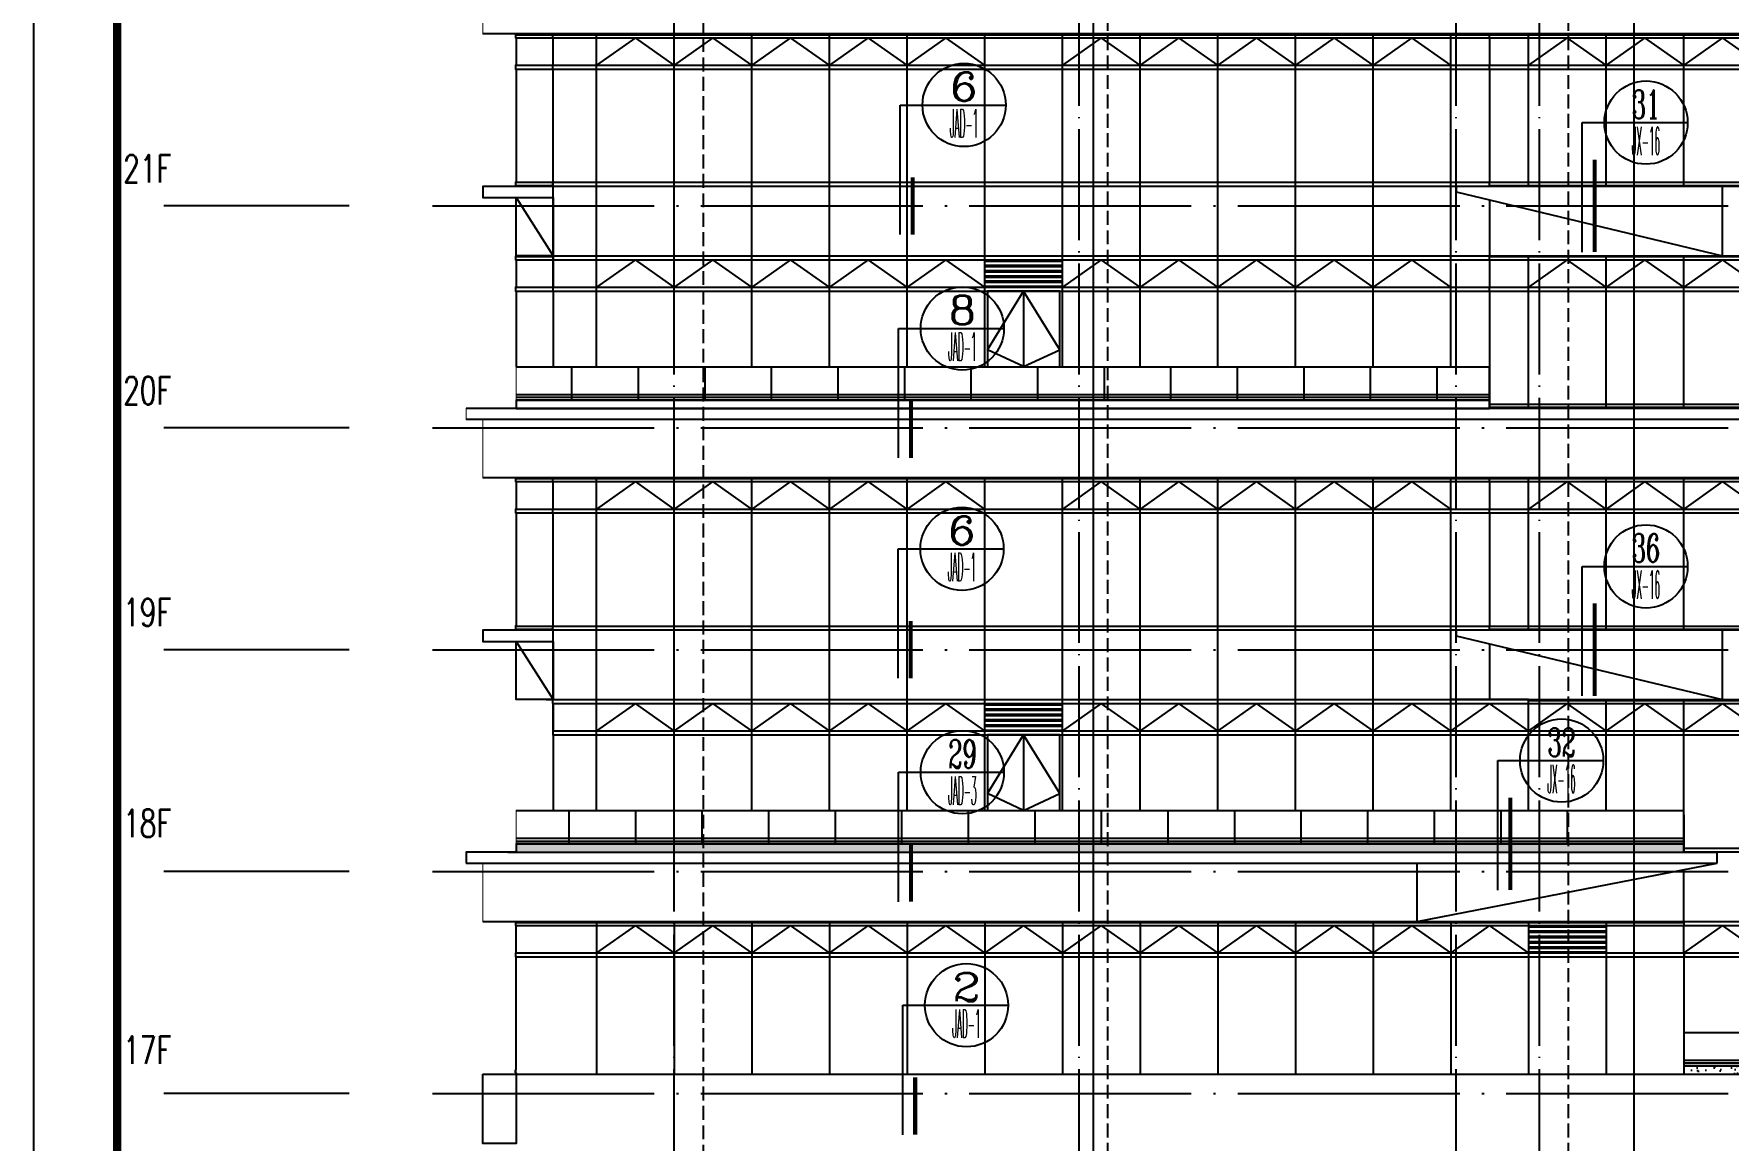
# Model space of a CAD drawing. Extents: x 1980812 to 2578970, y -669191 to 284498.
# Drawn here: x 2489870 to 2520412, y -269331 to -249390 of the extents above; entities that cross this region are included whole.
import ezdxf
from ezdxf.enums import TextEntityAlignment as Align

# ---------------------------------------------------------------- set-up
doc = ezdxf.new("R2010")
doc.units = 0
doc.header["$LTSCALE"] = 1000
doc.header["$MEASUREMENT"] = 0
for name, pattern in [('CONTINOUS', [0]), ('DASH', [0.35, 0.25, -0.1]), ('DOTE', [2.4200000000000004, 2, -0.2, 0.02, -0.2])]:
    doc.linetypes.add(name, pattern=pattern)
for name, color, linetype in [('0-立面(轮廓)', 63, 'CONTINOUS'), ('7-LM结构线、轮廓线', 40, 'Continuous'), ('8', 8, 'Continuous'), ('ALUM', 157, 'Continuous'), ('B-玻璃', 6, 'Continuous'), ('CURTWALL', 2, 'Continuous'), ('DIM_ELEV', 3, 'Continuous'), ('DIM_LEAD', 3, 'Continuous'), ('dote', 1, 'DOTE'), ('ELEV-4', 157, 'Continuous'), ('GLASS', 230, 'Continuous'), ('hatch', 8, 'Continuous'), ('PJ', 4, 'Continuous'), ('PUB_DIM', 3, 'Continuous'), ('TK', 1, 'Continuous'), ('WALL', 4, 'Continuous'), ('柱网', 1, 'DOTE'), ('节点', 3, 'Continuous')]:
    doc.layers.add(name, color=color, linetype=linetype)
doc.styles.add('COMP', font='COMPLEX.shx', dxfattribs={"bigfont": 'hztxt'})
doc.styles.add('HZTXTW', font='txtw.shx', dxfattribs={"width": 0.6, "bigfont": 'hztxtw.shx'})

# ---------------------------------------------------------------- blocks, each defined once
blk = doc.blocks.new('_index')
blk.add_line((-0.5, 0), (0.5, 0))
blk.add_circle((0, 0), 0.5)
at = {"style": 'COMP'}
for tag, width, p, p2 in [('1', 2.333333333333333, (-0.17, 0.05), (0.17, 0.05)), ('-', 1.166666666666667, (-0.17, -0.39), (0.17, -0.39))]:
    blk.add_attdef(tag, text='', height=0.34, dxfattribs=dict(at, width=width)).set_placement(p, p2, align=Align.FIT)
blk = doc.blocks.new('A$C3955716C')
at = {"layer": '节点'}
for p, q in [((4076.082793417969, 59483.57856301227), (4076.082793417969, 61817.65939756142)), ((4045.325936765177, 55456.45682692109), (4045.325936765177, 57790.53766147024)), ((4038.53607994027, 51483.57856267359), (4038.53607994027, 53817.65939722274)), ((4045.325935891131, 47456.45682657146), (4045.325935891131, 49790.53766112062)), ((4119.818928424967, 43256.45682318907), (4119.818928424967, 45590.53765773823))]:
    blk.add_line(p, q, dxfattribs=at)
at = {"layer": '节点', "ltscale": 0.5}
for p, q in [((4076.082793417969, 61817.65939756142), (4476.597692131181, 61817.65939695013)), ((4045.325936765177, 57790.53766147024), (4445.84083547839, 57790.53766085894)), ((4038.53607994027, 53817.65939722274), (4439.050978653482, 53817.65939661145)), ((4045.325935891131, 49790.53766112062), (4445.840834604343, 49790.53766050932)), ((4119.818928424967, 45590.53765773823), (4520.33382713818, 45590.53765712693))]:
    blk.add_line(p, q, dxfattribs=at)
at = {"layer": '节点', "ltscale": 0.5, "const_width": 74.99999999999997}
for points in [[(4301.082793417969, 59483.57856301227), (4301.082793417969, 60516.42143977349)], [(4270.325936765177, 55456.45682692109), (4270.325936765177, 56489.29970368231)], [(4263.53607994027, 51483.57856267359), (4263.53607994027, 52516.42143943481)], [(4270.325935891131, 47456.45682657146), (4270.325935891131, 48489.29970333268)], [(4344.818928424967, 43256.45682318907), (4344.818928424967, 44289.29969995029)]]:
    blk.add_lwpolyline(points, dxfattribs=at)
at = {"layer": '节点', "ltscale": 0.5}
ref = blk.add_blockref('_index', (5226.5976921689, 61817.65939580541), dxfattribs=dict(at, xscale=1500.000000075524, yscale=1500.000000075524, zscale=1500.000000075524))
ref.add_attrib('1', '6', dxfattribs={"layer": '0', "height": 510.0000000255003, "rotation": 359.9999999998692, "style": 'COMP', "width": 1.500000000001696}).set_placement((4971.597692157724, 61892.65939580821), (5481.597692183801, 61892.65939580704), align=Align.FIT)
ref.add_attrib('-', 'JAD-1', dxfattribs={"layer": '0', "height": 510.0000000255003, "style": 'COMP', "width": 0.2258064516123339}).set_placement((4971.597692157724, 61232.65939577538), (5481.597692181938, 61232.65939577538), align=Align.FIT)
ref = blk.add_blockref('_index', (5195.840835516108, 57790.53765971423), dxfattribs=dict(at, xscale=1500.000000075524, yscale=1500.000000075524, zscale=1500.000000075524))
ref.add_attrib('1', '8', dxfattribs={"layer": '0', "height": 510.0000000255003, "rotation": 359.9999999998692, "style": 'COMP', "width": 1.500000000001696}).set_placement((4940.840835504932, 57865.53765971703), (5450.840835531009, 57865.53765971586), align=Align.FIT)
ref.add_attrib('-', 'JAD-1', dxfattribs={"layer": '0', "height": 510.0000000255003, "style": 'COMP', "width": 0.2258064516123339}).set_placement((4940.840835504932, 57205.5376596842), (5450.840835529147, 57205.5376596842), align=Align.FIT)
ref = blk.add_blockref('_index', (5189.050978691201, 53817.65939546673), dxfattribs=dict(at, xscale=1500.000000075524, yscale=1500.000000075524, zscale=1500.000000075524))
ref.add_attrib('1', '6', dxfattribs={"layer": '0', "height": 510.0000000255003, "rotation": 359.9999999998692, "style": 'COMP', "width": 1.500000000001696}).set_placement((4934.050978680025, 53892.65939546953), (5444.050978706102, 53892.65939546836), align=Align.FIT)
ref.add_attrib('-', 'JAD-1', dxfattribs={"layer": '0', "height": 510.0000000255003, "style": 'COMP', "width": 0.2258064516123339}).set_placement((4934.050978680025, 53232.6593954367), (5444.050978704239, 53232.6593954367), align=Align.FIT)
ref = blk.add_blockref('_index', (5195.840834642062, 49790.53765936461), dxfattribs=dict(at, xscale=1500.000000075524, yscale=1500.000000075524, zscale=1500.000000075524))
ref.add_attrib('1', '29', dxfattribs={"layer": '0', "height": 510.0000000255003, "rotation": 359.9999999998692, "style": 'COMP', "width": 0.6176470588242281}).set_placement((4940.840834630886, 49865.5376593674), (5450.840834656963, 49865.53765936624), align=Align.FIT)
ref.add_attrib('-', 'JAD-3', dxfattribs={"layer": '0', "height": 510.0000000255003, "style": 'COMP', "width": 0.214285714285174}).set_placement((4940.840834630886, 49205.53765933457), (5450.8408346551, 49205.53765933457), align=Align.FIT)
ref = blk.add_blockref('_index', (5270.333827175898, 45590.53765598222), dxfattribs=dict(at, xscale=1500.000000075524, yscale=1500.000000075524, zscale=1500.000000075524))
ref.add_attrib('1', '2', dxfattribs={"layer": '0', "height": 510.0000000255003, "rotation": 359.9999999998692, "style": 'COMP', "width": 1.500000000001696}).set_placement((5015.333827164723, 45665.53765598501), (5525.3338271908, 45665.53765598385), align=Align.FIT)
ref.add_attrib('-', 'JAD-1', dxfattribs={"layer": '0', "height": 510.0000000255003, "style": 'COMP', "width": 0.2258064516123339}).set_placement((5015.333827164723, 45005.53765595218), (5525.333827188937, 45005.53765595218), align=Align.FIT)

msp = doc.modelspace()

# ---------------------------------------------------------------- hatches: boundary and pattern name
at = {"layer": 'hatch'}
h = msp.add_hatch(dxfattribs=at)
h.set_pattern_fill('PLAST', color=8, scale=30, style=0, double=1)
h.set_pattern_definition([(9.213864076586625e-15, (913315.5594427234, -1363245.002391273), (9.466330862652142e-30, 95.25), []), (9.213864076586625e-15, (913315.5594427234, -1363233.096141273), (9.466330862652142e-30, 95.25), []), (9.213864076586625e-15, (913315.5594427234, -1363221.189891273), (9.466330862652142e-30, 95.25), [])])
h.paths.add_polyline_path([(2507012.3480917, -253460.4237925247), (2508412.3480917, -253460.4237925247), (2508412.3480917, -253955.4237942036), (2507012.3480917, -253955.4237942036)])
h = msp.add_hatch(dxfattribs=at)
h.set_pattern_fill('PLAST', color=8, scale=30, style=0, double=1)
h.set_pattern_definition([(9.213864076586625e-15, (913315.5589731934, -1371245.002418308), (9.466330862652142e-30, 95.25), []), (9.213864076586625e-15, (913315.5589731934, -1371233.096168308), (9.466330862652142e-30, 95.25), []), (9.213864076586625e-15, (913315.5589731934, -1371221.189918308), (9.466330862652142e-30, 95.25), [])])
h.paths.add_polyline_path([(2507012.34762217, -261460.4238195603), (2508412.34762217, -261460.4238195603), (2508412.34762217, -261955.4238212393), (2507012.34762217, -261955.4238212393)])
h = msp.add_hatch(dxfattribs=at)
h.set_pattern_fill('粉刷', color=256, scale=50, style=0, double=1)
h.set_pattern_definition([(37.49999999999999, (1180375.311951335, -1399594.138504079), (-6.299335810960816, 192.6823769013159), [0, -152, 0, -170, 0, -162.5]), (7.499999999999956, (1180375.311951335, -1399594.138504079), (176.9776705267727, 282.214606522974), [0, -82, 0, -137, 0, -52.5]), (327.5, (1180252.311951335, -1399594.138504079), (311.4141861751495, 0.5659053536964498), [0, -50, 0, -179.9999999999999, 0, -234.9999999999999]), (317.5, (1180252.311951335, -1399594.138504079), (300.6126604572293, 87.76755649342492), [0, -25, 0, -118, 0, -135])])
h.paths.add_polyline_path([(2519612.347576067, -263990.4256961872), (2498562.347622518, -263990.4256953979), (2498562.347622518, -264140.4263283138), (2519612.347576067, -264140.4263291031)])
h = msp.add_hatch(dxfattribs=at)
h.set_pattern_fill('PLAST', color=8, scale=30, style=0, double=1)
h.set_pattern_definition([(9.213864076586625e-15, (923115.5589173359, -1375245.00224009), (9.466330862652142e-30, 95.25), []), (9.213864076586625e-15, (923115.5589173359, -1375233.09599009), (9.466330862652142e-30, 95.25), []), (9.213864076586625e-15, (923115.5589173359, -1375221.18974009), (9.466330862652142e-30, 95.25), [])])
h.paths.add_polyline_path([(2516812.347566312, -265460.4236413422), (2518212.347566312, -265460.4236413422), (2518212.347566312, -265955.4236430211), (2516812.347566312, -265955.4236430211)])
h = msp.add_hatch(dxfattribs=at)
h.set_pattern_fill('粉刷', color=256, scale=50, style=0, double=1)
h.set_pattern_definition([(37.49999999999999, (1188175.311917692, -1403594.138505223), (-6.299335810960816, 192.6823769013159), [0, -152, 0, -170, 0, -162.5]), (7.499999999999956, (1188175.311917692, -1403594.138505223), (176.9776705267727, 282.214606522974), [0, -82, 0, -137, 0, -52.5]), (327.5, (1188052.311917692, -1403594.138505223), (311.4141861751495, 0.5659053536964498), [0, -50, 0, -179.9999999999999, 0, -234.9999999999999]), (317.5, (1188052.311917692, -1403594.138505223), (300.6126604572293, 87.76755649342492), [0, -25, 0, -118, 0, -135])])
h.paths.add_polyline_path([(2527412.347542425, -267990.4256973315), (2519612.347569315, -267990.4256973469), (2519612.347569315, -268140.4263302628), (2527412.347542425, -268140.4263302474)])

# ---------------------------------------------------------------- linework, layer by layer
at = {"layer": '0-立面(轮廓)', "color": 2}
for p, q in [((2527412.347548749, -249390.4237911312), (2497962.347598447, -249390.4237942632)), ((2515512.347620991, -252140.4237943843), (2515512.34762102, -252240.423794375)), ((2528012.347489484, -252140.423790893), (2515512.347620991, -252140.423794375)), ((2515512.347620991, -252140.4237943843), (2515512.34762102, -252240.423794375)), ((2520312.347621358, -253390.4237922346), (2520312.34762101, -252140.4237930379)), ((2498562.347690892, -255390.4263279023), (2516112.347616608, -255390.4263247309)), ((2528012.347547738, -256140.4237915), (2497662.347598173, -256140.4237947827)), ((2528012.347547761, -256340.4237915), (2497662.347598196, -256340.4237947827)), ((2527412.347547866, -257390.4237914793), (2497962.347615412, -257390.4237946113)), ((2515512.347620116, -260140.4237947324), (2515512.347620145, -260240.4237947231)), ((2528012.347488608, -260140.4237912411), (2515512.347620116, -260140.4237947231)), ((2520312.347620483, -261390.4237925827), (2520312.347620134, -260140.4237933859)), ((2498562.347617596, -263390.426328151), (2519612.347576069, -263390.4263289464)), ((2498412.347700538, -264140.4237952204), (2520212.347592912, -264140.4237970598)), ((2519622.347607857, -264058.4263266935), (2519612.347607249, -264058.4263266958)), ((2519612.347607559, -264115.4263266958), (2519612.347607559, -264135.4263288861)), ((2519612.347607249, -264135.4263288828), (2519612.347607249, -264115.4263266958)), ((2519622.347607855, -264115.4263266942), (2519612.347607245, -264115.4263266958)), ((2519622.347607856, -264115.4263266937), (2519622.347607857, -264058.4263266935)), ((2520212.347592903, -264340.4237970598), (2520212.347592911, -264140.4237970598)), ((2497662.347599062, -264340.4237952204), (2520212.347592903, -264340.4237970598)), ((2514809.536906792, -265390.4237971855), (2514809.536906874, -264340.4237966626)), ((2497962.34759833, -265390.4237949275), (2519612.347566581, -265390.4237971785)), ((2498562.347622399, -265390.4237949054), (2519612.347565975, -265390.423798627)), ((2519612.347565967, -265405.4237950987), (2519612.347565975, -265390.4237972535)), ((2519622.347566278, -265405.4237950963), (2519612.34756567, -265405.4237950987)), ((2519622.347566277, -265460.4237950963), (2519622.347566278, -265405.4237950963)), ((2519612.347565674, -265955.4237975432), (2519612.347565938, -265460.4237950982)), ((2519622.347566276, -265460.4237950968), (2519612.347565666, -265460.4237950984)), ((2519612.347566018, -265955.4238036973), (2519622.347566017, -265955.4238036999)), ((2519622.347566278, -265955.4237975408), (2519612.34756567, -265955.4237975432)), ((2519612.347565976, -266025.423803726), (2519612.347565974, -268063.4237950782)), ((2519612.347566018, -266025.4238036973), (2519622.347566017, -266025.4238036999)), ((2519622.347566276, -266025.4237975429), (2519612.347565666, -266025.4237975446)), ((2519622.347566022, -265955.4238036994), (2519622.347566022, -266025.4238036997)), ((2519622.347566277, -266025.4237975425), (2519622.347566278, -265955.4237975408)), ((2519612.347564394, -267390.4263301), (2527412.347542426, -267390.4263300907)), ((2498552.347621996, -268063.4237927322), (2498562.347622605, -268063.4237927345)), ((2498552.347621997, -268120.4237927324), (2498552.347621996, -268063.4237927322)), ((2498552.347622551, -268063.4237931806), (2498562.347623159, -268063.4237931829)), ((2498552.347622551, -268120.4237931808), (2498552.347622551, -268063.4237931806)), ((2498552.347621998, -268120.4237927329), (2498562.347622608, -268120.4237927345)), ((2498552.347622552, -268120.4237931813), (2498562.347623162, -268120.4237931829)), ((2498562.347622294, -268120.4237927345), (2498562.347622294, -268140.4237949247)), ((2498562.347622605, -268140.4237949215), (2498562.347622605, -268120.4237927345)), ((2498562.347622849, -268120.4237931829), (2498562.347622849, -268140.4237953732)), ((2498562.347623159, -268140.4237953699), (2498562.347623159, -268120.4237931829)), ((2498562.347622636, -268140.4237949618), (2528012.347459014, -268140.4237982198))]:
    msp.add_line(p, q, dxfattribs=at)
for points in [[(2498562.347613002, -249390.4237928078), (2498562.347613002, -249405.4237941852), (2498552.347613002, -249405.4237941852), (2498552.347613002, -249460.4237963399), (2498562.347613002, -249460.4237963399), (2498562.347613002, -249955.4237980013), (2498552.347613002, -249955.4237980013), (2498552.347613001, -250025.4237980011), (2498562.347613002, -250025.4237980011), (2498562.347609588, -252063.4237928686), (2498551.890885087, -252063.4237969112), (2498551.890885087, -252120.423794771), (2498562.347609898, -252120.4237947713), (2498562.347609924, -252140.4237979313)], [(2499232.347603772, -252140.4237941086), (2499232.347603786, -250025.4237936036), (2499222.347603175, -250025.4237936015), (2499222.347603174, -249955.4237935999), (2499232.347603772, -249955.4237936022), (2499232.347604082, -249460.4237919424), (2499222.347603471, -249460.4237919403), (2499222.34760347, -249405.4237919403), (2499232.347604078, -249405.4237919426), (2499232.347603772, -249390.4237940975)], [(2516112.347620995, -249390.4237923778), (2516112.347620995, -249405.4237937552), (2516102.347620995, -249405.4237937552), (2516102.347620995, -249460.4237959098), (2516112.347620995, -249460.4237959098), (2516112.347620995, -249955.4237975713), (2516102.347620995, -249955.4237975713), (2516102.347620995, -250025.4237975711), (2516112.347620995, -250025.4237975711), (2516112.347617581, -252065.4237924386), (2516101.89089308, -252065.4237964812), (2516101.89089308, -252122.423794341), (2516112.347617892, -252122.4237943412), (2516112.347617917, -252140.4237975012)], [(2499232.347603774, -252140.4237990526), (2497962.347614393, -252140.4237991743), (2497962.347614412, -252340.4237991743), (2499232.347602583, -252340.4237990523)], [(2499222.347604099, -253390.4237916176), (2499222.347604096, -253320.4237936923), (2499232.347605056, -253320.4237945191), (2499232.347603772, -252490.423794097), (2499232.347603774, -252135.4237909692), (2499222.347603164, -252135.4237909668), (2499222.34760316, -252065.4237941063)], [(2515512.347621019, -252240.423794375), (2520312.347621358, -253390.4237922346)], [(2498562.347622777, -252340.4237991599), (2499232.34760242, -253390.4238002561)], [(2516112.347621979, -252384.1737943273), (2516112.347621979, -253390.4237922346), (2528012.347496907, -253390.4237922346)], [(2498562.347614453, -253390.4237990845), (2498562.347614453, -253405.4238004619), (2498552.347614453, -253405.4238004619), (2498552.347614453, -253460.4238026165), (2498562.347614453, -253460.4238026165), (2498562.347614453, -253955.423804278), (2498552.347614453, -253955.423804278), (2498552.347614453, -254025.4238042778), (2498562.347614453, -254025.4238042778), (2498562.347612167, -255390.4263279023)], [(2516112.347619685, -253390.4237876702), (2516112.347619685, -253405.4237890476), (2516102.347619685, -253405.4237890476), (2516102.347619685, -253460.4237912022), (2516112.347619685, -253460.4237912022), (2516112.347619685, -253955.4237928637), (2516102.347619685, -253955.4237928637), (2516102.347619684, -254025.4237928635), (2516112.347619685, -254025.4237928635), (2516112.347616272, -256063.4237877309), (2516101.89089177, -256063.4237917736), (2516101.89089177, -256120.4237896334), (2516112.347616581, -256120.4237896336), (2516112.347616607, -256140.4237927936)], [(2498562.347612126, -257390.4237931559), (2498562.347612126, -257405.4237945333), (2498552.347612126, -257405.4237945333), (2498552.347612126, -257460.4237966879), (2498562.347612126, -257460.4237966879), (2498562.347612126, -257955.4237983494), (2498552.347612126, -257955.4237983494), (2498552.347612126, -258025.4237983492), (2498562.347612126, -258025.4237983492), (2498562.347608713, -260063.4237932167), (2498551.890884212, -260063.4237972593), (2498551.890884211, -260120.4237951191), (2498562.347609023, -260120.4237951194), (2498562.347609049, -260140.4237982793)], [(2499232.347604627, -260065.4237944544), (2499232.347604641, -258025.4237939494), (2499222.34760403, -258025.4237939473), (2499222.347604029, -257955.4237939457), (2499232.347604627, -257955.423793948), (2499232.347604936, -257460.4237922881), (2499222.347604326, -257460.423792286), (2499222.347604325, -257405.423792286), (2499232.347604933, -257405.4237922884), (2499232.347604627, -257390.4237944432)], [(2516112.34762012, -257390.4237927259), (2516112.34762012, -257405.4237941033), (2516102.34762012, -257405.4237941033), (2516102.34762012, -257460.4237962579), (2516112.34762012, -257460.4237962579), (2516112.34762012, -257955.4237979194), (2516102.34762012, -257955.4237979194), (2516102.347620119, -258025.4237979192), (2516112.34762012, -258025.4237979192), (2516112.347616707, -260065.4237927866), (2516101.890892205, -260065.4237968293), (2516101.890892205, -260122.4237946891), (2516112.347617016, -260122.4237946893), (2516112.347617042, -260140.4237978493)], [(2499232.347604632, -260140.4237994007), (2497962.347613518, -260140.4237995224), (2497962.347613537, -260340.4237995224), (2499232.347601707, -260340.4237994004)], [(2499222.347604954, -261460.4237919634), (2499222.347604951, -261390.4237940381), (2499232.347605911, -261390.4237948649), (2499232.347604627, -260490.4237944428), (2499232.347604632, -260122.4237936963), (2499222.347604022, -260122.423793694), (2499222.347604015, -260065.4237944521)], [(2498562.347621902, -260340.423799508), (2499232.347601545, -261390.4238006042)], [(2515512.347620144, -260240.4237947231), (2520312.347620483, -261390.4237925827)], [(2516112.347621104, -260384.1737946754), (2516112.347621104, -261390.4237925827), (2528012.347496031, -261390.4237925827)], [(2498562.347622526, -264140.4237950151), (2497662.347598185, -264140.4237950151), (2497662.347598149, -264340.423794603)], [(2514809.536906792, -265390.4237971855), (2520212.347592903, -264340.4237970598)], [(2519612.347565975, -265390.4237972535), (2519612.347565975, -264457.0297758644)]]:
    msp.add_lwpolyline(points, dxfattribs=at)
for points in [[(2498562.347614472, -252340.4237991313), (2499232.347602583, -252340.4237990523), (2499232.347594095, -253390.4238002561), (2498562.347614453, -253390.4237990845)], [(2498562.347613597, -260340.4237994794), (2499232.347601707, -260340.4237994004), (2499232.34759322, -261390.4238006042), (2498562.347613578, -261390.4237994326)], [(2497962.347622535, -268140.4237949781), (2498562.347622636, -268140.4237949781), (2498562.347622603, -269390.4237960503), (2497962.347622536, -269390.4237948137)]]:
    msp.add_lwpolyline(points, close=True, dxfattribs=at)
at = {"layer": '7-LM结构线、轮廓线', "color": 2}
for points in [[(2499232.347605055, -253955.4237992225), (2499232.347605055, -253390.4237924462), (2499232.347605051, -253955.4237992228), (2499222.347604096, -253955.4237992239), (2499222.347604099, -254025.4237971492), (2499232.347605055, -254025.4237971492), (2499232.347605106, -255390.4263279023)], [(2499232.34760591, -261955.4237995683), (2499232.34760591, -261460.423792792), (2499232.347605906, -261955.4237995686), (2499222.347604951, -261955.4237995697), (2499222.347604954, -262025.423797495), (2499232.34760591, -262025.423797495), (2499232.347605961, -263390.426328151)]]:
    msp.add_lwpolyline(points, dxfattribs=at)
at = {"layer": '8'}
for p, q in [((2500012.347621332, -255390.4263279023), (2500012.347621331, -249390.4237925978)), ((2501412.347621332, -255390.4263279023), (2501412.347621331, -249390.4237925978)), ((2502812.347621332, -255390.4263279023), (2502812.347621331, -249390.4237925978)), ((2504212.347621332, -255390.4263279023), (2504212.347621331, -249390.4237925978)), ((2505612.347621332, -255390.4263279023), (2505612.347621331, -249390.4237925978)), ((2507012.347621332, -255390.4263279023), (2507012.347621331, -249390.4237925978)), ((2508412.347621332, -255390.4263279023), (2508412.347621331, -249390.4237925978)), ((2509812.347621332, -255390.4263279023), (2509812.347621331, -249390.4237925978)), ((2511212.347621332, -255390.4263279023), (2511212.347621331, -249390.4237925978)), ((2512612.347621332, -255390.4263279023), (2512612.347621331, -249390.4237925978)), ((2514012.347621332, -255390.4263279023), (2514012.347621331, -249390.4237925978)), ((2515412.347621331, -255390.4263279023), (2515412.347621331, -249390.4237925978)), ((2516812.347577263, -252140.4237879882), (2516812.347577263, -249390.4237932996)), ((2518212.347577263, -252140.4237879882), (2518212.347577263, -249390.4237932996)), ((2519612.347577263, -252140.4237879882), (2519612.347577263, -249390.4237932996)), ((2516812.347577698, -256140.4237916523), (2516812.347577698, -253390.4237969636)), ((2518212.347577698, -256140.4237916523), (2518212.347577698, -253390.4237969636)), ((2519612.347577698, -256140.4237916523), (2519612.347577698, -253390.4237969636)), ((2507712.347545325, -254025.4238106345), (2507712.347545274, -255390.4263527982)), ((2498562.347690892, -255940.4256951492), (2516112.347616607, -255940.4256919718)), ((2500012.34762217, -263390.4263235948), (2500012.34762217, -257390.4237944123)), ((2501412.34762217, -263390.4263235948), (2501412.34762217, -257390.4237944123)), ((2502812.34762217, -263390.4263235948), (2502812.34762217, -257390.4237944123)), ((2504212.34762217, -263390.4263235948), (2504212.34762217, -257390.4237944123)), ((2505612.34762217, -263390.4263235948), (2505612.34762217, -257390.4237944123)), ((2507012.34762217, -263390.4263235948), (2507012.34762217, -257390.4237944123)), ((2508412.34762217, -263390.4263235948), (2508412.34762217, -257390.4237944123)), ((2509812.34762217, -263390.4263235948), (2509812.34762217, -257390.4237944123)), ((2511212.34762217, -263390.4263235948), (2511212.34762217, -257390.4237944123)), ((2512612.34762217, -263390.4263235948), (2512612.34762217, -257390.4237944123)), ((2514012.34762217, -263390.4263235948), (2514012.34762217, -257390.4237944123)), ((2515412.34762217, -263390.4263235948), (2515412.34762217, -257390.4237944123)), ((2516812.347576388, -260140.4237883363), (2516812.347576388, -257390.4237936476)), ((2518212.347576388, -260140.4237883363), (2518212.347576388, -257390.4237936476)), ((2519612.347576388, -260140.4237883363), (2519612.347576388, -257390.4237936476)), ((2516812.34762217, -263390.4263235948), (2516812.34762217, -261390.4237925827)), ((2518212.34762217, -263390.4263235948), (2518212.34762217, -261390.4237925827)), ((2519612.34762217, -263390.4263235948), (2519612.34762217, -261390.4237925827)), ((2507712.347545335, -262025.4237863331), (2507712.347545283, -263390.4263284968)), ((2498562.347617596, -263940.4256953979), (2519612.347576067, -263940.4256961872)), ((2500012.347566312, -265390.42379562), (2500012.347566312, -268140.42379562)), ((2501412.347566312, -265390.4237957753), (2501412.347566312, -268140.4237957359)), ((2502812.347566312, -265390.4237959306), (2502812.347566312, -268140.4237958516)), ((2504212.347566312, -265390.4237960859), (2504212.347566312, -268140.4237959676)), ((2505612.347566312, -265390.4237962409), (2505612.347566312, -268140.4237960833)), ((2507012.347566312, -265390.4237963962), (2507012.347566312, -268140.4237961993)), ((2508412.347566312, -265390.4237965515), (2508412.347566312, -268140.423796315)), ((2509812.347566312, -265390.4237967068), (2509812.347566312, -268140.4237964309)), ((2511212.347566312, -265390.4237968621), (2511212.347566312, -268140.4237965469)), ((2512612.347566312, -265390.4237970172), (2512612.347566312, -268140.4237966626)), ((2514012.347566312, -265390.4237971725), (2514012.347566312, -268140.4237967785)), ((2515412.347566312, -265390.4237973278), (2515412.347566312, -268140.4237968945)), ((2516812.347566312, -265390.4237974831), (2516812.347566312, -268140.4237970102)), ((2518212.347566312, -265390.4237976384), (2518212.347566312, -268140.4237971262)), ((2519612.347564393, -267940.4256973469), (2527412.347542425, -267940.4256973315))]:
    msp.add_line(p, q, dxfattribs=at)
for points in [[(2501412.347845398, -249955.4236164279), (2500712.347862006, -249460.4236147473), (2500012.347878614, -249955.4236164279)], [(2502812.347845398, -249955.4236164279), (2502112.347862006, -249460.4236147473), (2501412.347878614, -249955.4236164279)], [(2504212.347845398, -249955.4236164279), (2503512.347862006, -249460.4236147473), (2502812.347878614, -249955.4236164279)], [(2505612.347845398, -249955.4236164279), (2504912.347862006, -249460.4236147473), (2504212.347878614, -249955.4236164279)], [(2507012.347845398, -249955.4236164279), (2506312.347862006, -249460.4236147473), (2505612.347878614, -249955.4236164279)], [(2509812.347845398, -249955.4236164279), (2509112.347862006, -249460.4236147473), (2508412.347878614, -249955.4236164279)], [(2511212.347845398, -249955.4236164279), (2510512.347862006, -249460.4236147473), (2509812.347878614, -249955.4236164279)], [(2512612.347845398, -249955.4236164279), (2511912.347862006, -249460.4236147473), (2511212.347878614, -249955.4236164279)], [(2514012.347845398, -249955.4236164279), (2513312.347862006, -249460.4236147473), (2512612.347878614, -249955.4236164279)], [(2515412.347845398, -249955.4236164279), (2514712.347862006, -249460.4236147473), (2514012.347878614, -249955.4236164279)], [(2518212.347799616, -249955.4236156633), (2517512.347816224, -249460.4236139827), (2516812.347832832, -249955.4236156633)], [(2519612.347799616, -249955.4236156633), (2518912.347816224, -249460.4236139827), (2518212.347832832, -249955.4236156633)], [(2521012.347799616, -249955.4236156633), (2520312.347816224, -249460.4236139827), (2519612.347832832, -249955.4236156633)], [(2501412.347590627, -253955.4237974281), (2500712.347607234, -253460.4237920853), (2500012.347623843, -253955.4237974281)], [(2502812.347590627, -253955.4237974281), (2502112.347607234, -253460.4237920853), (2501412.347623843, -253955.4237974281)], [(2504212.347590627, -253955.4237974281), (2503512.347607234, -253460.4237920853), (2502812.347623843, -253955.4237974281)], [(2505612.347590627, -253955.4237974281), (2504912.347607234, -253460.4237920853), (2504212.347623843, -253955.4237974281)], [(2507012.347590627, -253955.4237974281), (2506312.347607234, -253460.4237920853), (2505612.347623843, -253955.4237974281)], [(2509812.347590627, -253955.4237974281), (2509112.347607234, -253460.4237920853), (2508412.347623843, -253955.4237974281)], [(2511212.347590627, -253955.4237974281), (2510512.347607234, -253460.4237920853), (2509812.347623843, -253955.4237974281)], [(2512612.347590627, -253955.4237974281), (2511912.347607234, -253460.4237920853), (2511212.347623843, -253955.4237974281)], [(2514012.347590627, -253955.4237974281), (2513312.347607234, -253460.4237920853), (2512612.347623843, -253955.4237974281)], [(2515412.347590627, -253955.4237974281), (2514712.347607234, -253460.4237920853), (2514012.347623843, -253955.4237974281)], [(2518212.347800051, -253955.4236193273), (2517512.347816659, -253460.4236176468), (2516812.347833267, -253955.4236193273)], [(2519612.347800051, -253955.4236193273), (2518912.347816659, -253460.4236176468), (2518212.347833267, -253955.4236193273)], [(2521012.347800051, -253955.4236193273), (2520312.347816659, -253460.4236176468), (2519612.347833267, -253955.4236193273)], [(2508362.347556691, -255390.426345942), (2508362.347556647, -254025.4238187968), (2507062.347534003, -254025.4238024724), (2507062.347534047, -255390.426346024)], [(2501412.347844523, -257955.423616776), (2500712.347861131, -257460.4236150954), (2500012.347877739, -257955.423616776)], [(2502812.347844523, -257955.423616776), (2502112.347861131, -257460.4236150954), (2501412.347877739, -257955.423616776)], [(2504212.347844523, -257955.423616776), (2503512.347861131, -257460.4236150954), (2502812.347877739, -257955.423616776)], [(2505612.347844523, -257955.423616776), (2504912.347861131, -257460.4236150954), (2504212.347877739, -257955.423616776)], [(2507012.347844523, -257955.423616776), (2506312.347861131, -257460.4236150954), (2505612.347877739, -257955.423616776)], [(2509812.347844523, -257955.423616776), (2509112.347861131, -257460.4236150954), (2508412.347877739, -257955.423616776)], [(2511212.347844523, -257955.423616776), (2510512.347861131, -257460.4236150954), (2509812.347877739, -257955.423616776)], [(2512612.347844523, -257955.423616776), (2511912.347861131, -257460.4236150954), (2511212.347877739, -257955.423616776)], [(2514012.347844523, -257955.423616776), (2513312.347861131, -257460.4236150954), (2512612.347877739, -257955.423616776)], [(2515412.347844523, -257955.423616776), (2514712.347861131, -257460.4236150954), (2514012.347877739, -257955.423616776)], [(2518212.347798741, -257955.4236160114), (2517512.347815349, -257460.4236143308), (2516812.347831957, -257955.4236160114)], [(2519612.347798741, -257955.4236160114), (2518912.347815349, -257460.4236143308), (2518212.347831957, -257955.4236160114)], [(2521012.347798741, -257955.4236160114), (2520312.347815349, -257460.4236143308), (2519612.347831957, -257955.4236160114)], [(2501412.347588953, -261955.4237977762), (2500712.34760556, -261460.4237925624), (2500012.34762217, -261955.4237977762)], [(2502812.347588953, -261955.4237977762), (2502112.34760556, -261460.4237925624), (2501412.34762217, -261955.4237977762)], [(2504212.347588953, -261955.4237977762), (2503512.34760556, -261460.4237925624), (2502812.34762217, -261955.4237977762)], [(2505612.347588953, -261955.4237977762), (2504912.34760556, -261460.4237925624), (2504212.34762217, -261955.4237977762)], [(2507012.347588953, -261955.4237977762), (2506312.34760556, -261460.4237925624), (2505612.34762217, -261955.4237977762)], [(2509812.347588953, -261955.4237977762), (2509112.34760556, -261460.4237925624), (2508412.34762217, -261955.4237977762)], [(2511212.347588953, -261955.4237977762), (2510512.34760556, -261460.4237925624), (2509812.34762217, -261955.4237977762)], [(2512612.347588953, -261955.4237977762), (2511912.34760556, -261460.4237925624), (2511212.34762217, -261955.4237977762)], [(2514012.347588953, -261955.4237977762), (2513312.34760556, -261460.4237925624), (2512612.34762217, -261955.4237977762)], [(2515412.347588953, -261955.4237977762), (2514712.34760556, -261460.4237925624), (2514012.34762217, -261955.4237977762)], [(2516812.347626708, -261955.4237977746), (2516112.347643315, -261460.4237925608), (2515412.347659924, -261955.4237977746)], [(2518212.347588953, -261955.4237977762), (2517512.347605561, -261460.4237961157), (2516812.34762217, -261955.4237977762)], [(2519612.347588953, -261955.4237977762), (2518912.347605561, -261460.4237961157), (2518212.34762217, -261955.4237977762)], [(2521012.347846141, -261955.4237977753), (2520312.347862749, -261460.4237961147), (2519612.347879358, -261955.4237977753)], [(2508362.347556701, -263390.4263216406), (2508362.347556657, -262025.4237944954), (2507062.347534013, -262025.423778171), (2507062.347534057, -263390.4263217226)], [(2501412.347788665, -265955.4238002822), (2500712.347805274, -265460.4237986016), (2500012.347821882, -265955.4238002822)], [(2502812.347788665, -265955.4238002822), (2502112.347805274, -265460.4237986016), (2501412.347821882, -265955.4238002822)], [(2504212.347788665, -265955.4238002822), (2503512.347805274, -265460.4237986016), (2502812.347821882, -265955.4238002822)], [(2505612.347788665, -265955.4238002822), (2504912.347805274, -265460.4237986016), (2504212.347821882, -265955.4238002822)], [(2507012.347788665, -265955.4238002822), (2506312.347805274, -265460.4237986016), (2505612.347821882, -265955.4238002822)], [(2508412.347788665, -265955.4238002822), (2507712.347805274, -265460.4237986016), (2507012.347821882, -265955.4238002822)], [(2509812.347788665, -265955.4238002822), (2509112.347805274, -265460.4237986016), (2508412.347821882, -265955.4238002822)], [(2511212.347788665, -265955.4238002822), (2510512.347805274, -265460.4237986016), (2509812.347821882, -265955.4238002822)], [(2512612.347788665, -265955.4238002822), (2511912.347805274, -265460.4237986016), (2511212.347821882, -265955.4238002822)], [(2514012.347788665, -265955.4238002822), (2513312.347805274, -265460.4237986016), (2512612.347821882, -265955.4238002822)], [(2515412.347788665, -265955.4238002822), (2514712.347805274, -265460.4237986016), (2514012.347821882, -265955.4238002822)], [(2516812.347788665, -265955.4238002822), (2516112.347805274, -265460.4237986016), (2515412.347821882, -265955.4238002822)], [(2521012.347789343, -265955.4238007846), (2520312.34780595, -265460.4237986926), (2519612.347822559, -265955.4238007846)]]:
    msp.add_lwpolyline(points, dxfattribs=at)
at = {"layer": 'ALUM'}
for p, q in [((2499232.347603774, -249405.4237874048), (2516112.347621003, -249405.4237874048)), ((2499232.347604079, -249460.4237895594), (2516112.347621003, -249460.4237895594)), ((2516112.347620995, -249405.4237925715), (2527412.347576024, -249405.4237925715)), ((2516112.347620995, -249460.4237947261), (2527412.347576024, -249460.4237947261)), ((2499232.347604375, -249955.4237912208), (2516112.347621003, -249955.4237912208)), ((2499232.347604375, -250025.4237912206), (2516112.347621003, -250025.4237912206)), ((2516112.347620995, -249955.4237963876), (2527412.347576024, -249955.4237963876)), ((2516112.347620995, -250025.4237963874), (2527412.347576024, -250025.4237963874)), ((2499232.347603058, -252065.4237909692), (2516101.89089308, -252065.4237944984)), ((2499232.347603058, -252135.4237909692), (2516112.347617898, -252135.4237945005)), ((2499232.347604497, -253390.4237920718), (2516112.347621801, -253390.4237922278)), ((2499232.347604496, -253460.4237920716), (2516112.347621801, -253460.4237922274)), ((2516112.347621979, -253405.423793612), (2527412.347576442, -253405.423793612)), ((2516112.347621979, -253460.4237957666), (2527412.347576442, -253460.4237957666)), ((2499232.347603856, -253955.4237942388), (2516812.347623843, -253955.4237942174)), ((2499232.347603856, -254025.4237942388), (2516812.347623843, -254025.4237942174)), ((2516112.34762012, -253955.4237916353), (2527412.347575148, -253955.4237916353)), ((2516112.34762012, -254025.4237916351), (2527412.347575148, -254025.4237916351)), ((2499232.347602899, -257405.4237877528), (2516112.347620127, -257405.4237877528)), ((2499232.347603204, -257460.4237899075), (2516112.347620127, -257460.4237899075)), ((2516112.34762012, -257405.4237929196), (2527412.347575148, -257405.4237929196)), ((2516112.34762012, -257460.4237950742), (2527412.347575148, -257460.4237950742)), ((2499232.347603499, -257955.4237915689), (2516112.347620127, -257955.4237915689)), ((2499232.347603499, -258025.4237915687), (2516112.347620127, -258025.4237915687)), ((2516112.34762012, -257955.4237967357), (2527412.347575148, -257955.4237967357)), ((2516112.34762012, -258025.4237967354), (2527412.347575148, -258025.4237967354)), ((2499232.347602183, -260065.4237913172), (2516101.890892205, -260065.4237948465)), ((2499232.347602183, -260135.4237913172), (2516112.347617035, -260135.4237948486)), ((2499232.347602823, -261390.42379242), (2516112.347620127, -261390.423792576)), ((2516812.34762217, -261405.4237939599), (2526742.34749172, -261405.4237939601)), ((2499232.347602823, -261460.4237924197), (2516112.347620127, -261460.4237925755)), ((2516112.347621104, -261460.4237961145), (2526742.34749172, -261460.4237961147)), ((2499232.347602183, -261955.4237945869), (2516812.347622169, -261955.4237945655)), ((2499232.347602183, -262025.4237945869), (2516812.347622169, -262025.4237945655)), ((2516812.347622465, -261955.4237977762), (2526742.34749172, -261955.4237977762)), ((2516812.347622465, -262025.423797776), (2526742.34749172, -262025.423797776)), ((2519612.347576068, -264065.4237975245), (2526742.34749172, -264065.4237975245)), ((2519612.347576068, -264135.4237975245), (2526742.34749172, -264135.4237975245)), ((2498562.347623159, -265405.4237986023), (2519612.347566312, -265405.4237986023)), ((2519612.347565976, -265390.4237986272), (2526742.347490441, -265390.4237986931)), ((2498562.347623159, -265460.4237986018), (2519612.347566313, -265460.4237986016)), ((2519612.347565975, -265460.423798627), (2526752.347491397, -265460.4237986929)), ((2498562.347623159, -265955.4238002619), (2519612.347565975, -265955.4238002619)), ((2498562.347623159, -266025.4238002617), (2519612.347565975, -266025.4238002617)), ((2499232.347599483, -265955.4238008191), (2526742.347490444, -265955.4238007856)), ((2499232.347599483, -266025.4238008191), (2526742.347490444, -266025.4238007856))]:
    msp.add_line(p, q, dxfattribs=at)
for points in [[(2498552.347613002, -249405.423794165), (2499222.34760242, -249405.4237955233)], [(2498552.347613002, -249460.4237941329), (2499222.34760242, -249460.4237976779)], [(2498552.347613002, -249955.4237958449), (2499222.347602406, -249955.4237972032)], [(2498552.347613002, -250025.4237958123), (2499222.347602418, -250025.4237993573)], [(2498552.347613002, -252065.4237967145), (2499232.347603773, -252065.4237980931)], [(2498552.347613002, -252122.423792564), (2499222.347602361, -252122.4237961091)], [(2516112.347620995, -252065.4237912469), (2527412.347579437, -252065.4237912548)], [(2516112.347620995, -252065.4237912469), (2527412.347579437, -252065.4237912548)], [(2516112.347620995, -252122.4237930278), (2527412.347579127, -252122.4237931575)], [(2516112.347620995, -252122.4237930278), (2527412.347579127, -252122.4237931575)], [(2498552.347614453, -253405.4238004416), (2499222.347603871, -253405.4238018)], [(2498552.347614453, -253460.4238004095), (2499222.347603871, -253460.4238039546)], [(2498552.347614453, -253955.4238021215), (2499222.347603858, -253955.4238034798)], [(2498552.347614453, -254025.4238020889), (2499222.34760387, -254025.423805634)], [(2516112.347619687, -256063.4237916732), (2527412.347578129, -256063.4237916812)], [(2516112.347619687, -256120.4237934542), (2527412.347577819, -256120.4237935838)], [(2498552.347612126, -257405.4237945333), (2499222.347601545, -257405.4237958714)], [(2498552.347612112, -257460.4237945338), (2499222.347601545, -257460.423798026)], [(2498552.347612112, -257955.4237962132), (2499222.347601531, -257955.4237975513)], [(2498552.347612111, -258025.4237962132), (2499222.347601543, -258025.4237997054)], [(2498552.347611294, -260065.4237970828), (2499232.347604628, -260065.4237984409)], [(2498552.347612053, -260122.423792965), (2499232.347604628, -260122.4237965094)], [(2516112.34762012, -260065.423791595), (2527412.347578561, -260065.4237916029)], [(2516112.34762012, -260122.4237933759), (2527412.347578252, -260122.4237935056)], [(2516812.34762217, -261390.4237925827), (2515412.34762217, -261390.4237925694)]]:
    msp.add_lwpolyline(points, dxfattribs=at)
at = {"layer": 'B-玻璃'}
for points in [[(2507712.347559193, -255388.0680897988), (2507062.347533854, -255082.9212653215), (2507712.347559237, -254025.4237942281)], [(2507712.347531406, -255388.0680897988), (2508362.347556745, -255082.9212653215), (2507712.347531362, -254025.4237942281)], [(2507712.347559202, -263388.0680654973), (2507062.347533864, -263082.9212410201), (2507712.347559246, -262025.4237699267)], [(2507712.347531416, -263388.0680654973), (2508362.347556755, -263082.9212410201), (2507712.347531372, -262025.4237699267)]]:
    msp.add_lwpolyline(points, dxfattribs=at)
at = {"layer": 'CURTWALL'}
for p, q in [((2499562.347616617, -255390.4263248495), (2499562.347616695, -255990.4256920921)), ((2500762.347616617, -255390.4263248495), (2500762.347616695, -255990.4256920921)), ((2501962.347616617, -255390.4263248495), (2501962.347616695, -255990.4256920921)), ((2503162.347616617, -255390.4263248495), (2503162.347616695, -255990.4256920921)), ((2504362.347616617, -255390.4263248495), (2504362.347616695, -255990.4256920921)), ((2505562.347616617, -255390.4263248495), (2505562.347616695, -255990.4256920921)), ((2506762.347616617, -255390.4263248495), (2506762.347616695, -255990.4256920921)), ((2507962.347616617, -255390.4263248495), (2507962.347616695, -255990.4256920921)), ((2509162.347616617, -255390.4263248495), (2509162.347616695, -255990.4256920921)), ((2510362.347616617, -255390.4263248495), (2510362.347616695, -255990.4256920921)), ((2511562.347616617, -255390.4263248499), (2511562.347616695, -255990.4256920921)), ((2512762.347616617, -255390.4263248502), (2512762.347616695, -255990.4256920919)), ((2513962.347669397, -255390.4263248504), (2513962.347673418, -255990.4256920919)), ((2515162.347616617, -255390.4263248506), (2515162.347616695, -255990.4256920917)), ((2499512.347576078, -263390.4263290649), (2499512.347576156, -263990.4256963076)), ((2500712.347576078, -263390.4263290649), (2500712.347576156, -263990.4256963076)), ((2501912.347576078, -263390.4263290649), (2501912.347576156, -263990.4256963076)), ((2503112.347576078, -263390.4263290649), (2503112.347576156, -263990.4256963076)), ((2504312.347576078, -263390.4263290649), (2504312.347576156, -263990.4256963076)), ((2505512.347576078, -263390.4263290649), (2505512.347576156, -263990.4256963076)), ((2506712.347576078, -263390.4263290649), (2506712.347576156, -263990.4256963076)), ((2507912.347576078, -263390.4263290649), (2507912.347576156, -263990.4256963076)), ((2509112.347576078, -263390.4263290649), (2509112.347576156, -263990.4256963076)), ((2510312.347576078, -263390.4263290649), (2510312.347576156, -263990.4256963076)), ((2511512.347576078, -263390.4263290649), (2511512.347576156, -263990.4256963076)), ((2512712.347576078, -263390.4263290649), (2512712.347576156, -263990.4256963076)), ((2513912.347576078, -263390.4263290649), (2513912.347576156, -263990.4256963076)), ((2515112.347576078, -263390.4263290653), (2515112.347576156, -263990.4256963076)), ((2516312.347576078, -263390.4263290656), (2516312.347576156, -263990.4256963073)), ((2517512.347628857, -263390.4263290658), (2517512.347632878, -263990.4256963073)), ((2518712.347576078, -263390.426329066), (2518712.347576156, -263990.4256963071)), ((2498112.347576126, -264140.4263291033), (2498112.347576126, -264140.4237978056)), ((2520312.347542483, -268140.4263302477), (2520312.347542483, -268140.4237989499))]:
    msp.add_line(p, q, dxfattribs=at)
at = {"layer": 'DIM_LEAD', "color": 3}
for p, q in [((2508971.146711143, -306516.36297131), (2508971.146711145, -233002.5438379501)), ((2518717.520906231, -280859.747535554), (2518717.520906233, -233002.5438379501))]:
    msp.add_line(p, q, dxfattribs=at)
at = {"layer": 'dote'}
for p, q in [((2501412.347538265, -318449.7835415055), (2501412.347528785, -227415.9404039802)), ((2508712.347538265, -318449.7835415055), (2508712.347528785, -227415.9404039802)), ((2515512.347538265, -318449.7835415055), (2515512.347528785, -227415.9404039802)), ((2517012.347538265, -318449.7835415055), (2517012.347528785, -227415.9404039802))]:
    msp.add_line(p, q, dxfattribs=at)
at = {"layer": 'dote', "linetype": 'DASH'}
for p, q in [((2501932.347538554, -227415.9404039802), (2501932.347538554, -322132.6871340082)), ((2509232.347538641, -322132.6871340082), (2509232.347528785, -227415.9404039802)), ((2517532.347538641, -322132.6871340082), (2517532.347528785, -227415.9404039802))]:
    msp.add_line(p, q, dxfattribs=at)
at = {"layer": 'ELEV-4'}
for p, q in [((2516112.347616607, -255470.4263246429), (2516112.347616607, -256140.4237927946)), ((2519612.347576068, -263470.4263288584), (2519612.347576068, -264140.42379701))]:
    msp.add_line(p, q, dxfattribs=at)
at = {"layer": 'GLASS', "color": 2}
for p, q in [((2498562.347690892, -255890.4256951492), (2516112.347616607, -255890.4256919718)), ((2498562.347690892, -255990.4256951492), (2516112.347616607, -255990.4256919718)), ((2498562.347617596, -263890.4256953979), (2519612.347576067, -263890.4256961872)), ((2498562.347617596, -263990.4256953979), (2519612.347576067, -263990.4256961872)), ((2519612.347564393, -267890.4256973469), (2527412.347542425, -267890.4256973315)), ((2519612.347564393, -267990.4256973469), (2527412.347542425, -267990.4256973315))]:
    msp.add_line(p, q, dxfattribs=at)
at = {"layer": 'PJ', "const_width": 20}
msp.add_lwpolyline([(2497962.347622536, -269390.4237948137), (2497962.347622535, -268140.4237949781), (2498562.347622636, -268140.4237949618), (2498562.347623157, -265390.4237950696), (2497962.34759833, -265390.4237949275), (2497962.34759833, -264340.4237952449), (2497662.347599062, -264340.4237952204), (2497662.347598185, -264140.4237950151), (2498562.347617596, -264140.4237950151), (2498562.347617596, -263390.426328151), (2499232.347605961, -263390.4263281256), (2499232.34760598, -261390.4237924197), (2498562.347613578, -261390.4237994326), (2498562.347621902, -260340.423799508), (2497962.347613537, -260340.4237995224), (2497962.347613518, -260140.4237995224), (2498562.347609049, -260140.4237994649), (2498562.347608756, -257390.4237945475), (2497962.347615412, -257390.4237946113), (2497962.347615299, -256340.4237947503), (2497662.347598196, -256340.4237947827), (2497662.347598174, -256140.4237947827), (2498562.347616727, -256140.4237946854), (2498562.347616727, -255390.4263279023), (2498562.347616727, -255390.4263279023), (2498562.347614453, -253390.4237990845), (2498562.347614453, -253390.4237990845), (2498562.347614472, -252340.4237861442), (2497962.347614412, -252340.4237991743), (2497962.347614393, -252140.4237991743), (2498562.347609924, -252140.4237991168), (2498562.347609631, -249390.4237941995), (2497962.347598447, -249390.4237942632), (2497962.347598334, -248340.4237944022)], dxfattribs=at)
at = {"layer": 'PUB_DIM'}
for p, q in [((2495552.202040597, -252490.4238424357), (2492213.334085201, -252490.4238424357)), ((2495552.202041038, -256490.4238424364), (2492213.334085641, -256490.4238424364)), ((2495552.202041478, -260490.4238424366), (2492213.334086082, -260490.4238424364)), ((2495552.202041918, -264490.4238424357), (2492213.334086522, -264490.4238424357)), ((2495552.202042359, -268490.4238424366), (2492213.334086962, -268490.4238424366))]:
    msp.add_line(p, q, dxfattribs=at)
at = {"layer": 'TK'}
msp.add_lwpolyline([(2578969.702039377, -219231.8823933451), (2578969.702039377, -345381.8823933451), (2489869.702039377, -345381.8823933451), (2489869.702039377, -219231.8823933451)], close=True, dxfattribs=at)
at = {"layer": 'TK', "const_width": 149.9999999999999}
msp.add_lwpolyline([(2491369.702039377, -343881.8823933451), (2577469.702039377, -343881.8823933451), (2577469.702039377, -222981.8823933451), (2491369.702039377, -222981.8823933451)], close=True, dxfattribs=at)
at = {"layer": 'WALL', "color": 2}
for p, q in [((2516112.347616607, -256140.4237927936), (2516112.347616608, -255390.4263247309)), ((2519612.347576068, -264140.423797009), (2519612.347576069, -263390.4263289464)), ((2498552.347622615, -265405.4237951352), (2498552.347622602, -265460.4237951357)), ((2498562.347622619, -265405.423795138), (2498552.347622619, -265405.4237951357)), ((2498552.347623169, -265405.4237955837), (2498552.347623156, -265460.4237955841)), ((2498562.347623174, -265405.4237955865), (2498552.347623174, -265405.4237955841)), ((2498562.347622603, -265405.423795138), (2498562.347622603, -265390.4237951688)), ((2498562.347623157, -265405.4237955865), (2498562.347623157, -265390.4237956172)), ((2498562.347622606, -265460.4237951385), (2498552.347622606, -265460.4237951362)), ((2498562.34762316, -265460.4237955869), (2498552.34762316, -265460.4237955846)), ((2498562.347622606, -265955.4237968179), (2498562.347622604, -265460.4237951385)), ((2498562.34762316, -265955.4237972663), (2498562.347623158, -265460.4237955869)), ((2498552.347622615, -265955.4237968151), (2498552.347622602, -266025.4237968151)), ((2498562.347622619, -265955.4237968179), (2498552.347622619, -265955.4237968156)), ((2498552.347623169, -265955.4237972635), (2498552.347623156, -266025.4237972635)), ((2498562.347623174, -265955.4237972663), (2498552.347623174, -265955.423797264)), ((2498562.347622606, -266025.4237968179), (2498552.347622606, -266025.4237968156)), ((2498562.34762316, -266025.4237972663), (2498552.34762316, -266025.423797264)), ((2498562.347622604, -268063.4237927345), (2498562.347622606, -266025.4237968179)), ((2498562.347623158, -268063.4237931829), (2498562.34762316, -266025.4237972663)), ((2498562.347622604, -268140.4237951068), (2498562.347622604, -268120.4237927345)), ((2498562.347623158, -268140.4237955553), (2498562.347623158, -268120.4237931829))]:
    msp.add_line(p, q, dxfattribs=at)
for points in [[(2516112.347616607, -255990.4256919718), (2498562.347695814, -255990.4256951492), (2498562.347695814, -256140.4263280651), (2516112.347616607, -256140.4263248876)], [(2519612.347576067, -263990.4256961872), (2498562.347622518, -263990.4256953979), (2498562.347622518, -264140.4263283138), (2519612.347576067, -264140.4263291031)], [(2527412.347542425, -267990.4256973315), (2519612.347569315, -267990.4256973469), (2519612.347569315, -268140.4263302628), (2527412.347542425, -268140.4263302474)]]:
    msp.add_lwpolyline(points, close=True, dxfattribs=at)
at = {"layer": '柱网', "ltscale": 2}
for p, q in [((2497053.202047203, -252490.4238425253), (2529607.874294255, -252490.4238460844)), ((2497053.202047203, -256490.4238425258), (2529607.874294255, -256490.4238460848)), ((2497053.202047203, -260490.4238425262), (2529607.874294255, -260490.4238460851)), ((2497053.202047203, -264490.4238425253), (2529607.874294255, -264490.4238460842)), ((2497053.202047203, -268490.4238426993), (2529607.874294255, -268490.423846259))]:
    msp.add_line(p, q, dxfattribs=at)
at = {"layer": '节点'}
for p, q in [((2517781.700369902, -250989.6147225311), (2519048.450369902, -250989.6147225311)), ((2517781.700369902, -253323.6955570802), (2517781.700369902, -250989.6147225311)), ((2517781.700369028, -258989.6147225318), (2519048.450369028, -258989.6147225318)), ((2517781.700369028, -261323.695557081), (2517781.700369028, -258989.6147225318)), ((2516260.479737162, -262489.6165737849), (2517527.229737162, -262489.6165737849)), ((2516260.479737162, -264823.6974083341), (2516260.479737162, -262489.6165737849))]:
    msp.add_line(p, q, dxfattribs=at)
at = {"layer": '节点', "ltscale": 0.5, "const_width": 74.99999999999997}
for points in [[(2518006.700369902, -253323.6955570802), (2518006.700369902, -251657.1521325519)], [(2518006.700369028, -261323.695557081), (2518006.700369028, -259657.1521325527)], [(2516485.479737162, -264823.6974083341), (2516485.479737162, -263157.1539838058)]]:
    msp.add_lwpolyline(points, dxfattribs=at)

# ---------------------------------------------------------------- block references
at = {"layer": 'PJ'}
msp.add_blockref('A$C3955716C', (2501412.347537659, -312490.4238436243), dxfattribs=at)
at = {"layer": '节点', "ltscale": 0.5}
ref = msp.add_blockref('_index', (2518932.215268653, -250989.6147242871), dxfattribs=dict(at, xscale=1500.000000075524, yscale=1500.000000075524, zscale=1500.000000075524))
ref.add_attrib('1', '31', dxfattribs={"layer": '0', "height": 510.0000000255003, "rotation": 359.9999999998692, "style": 'COMP', "width": 0.7500000000008481}).set_placement((2518677.215268642, -250914.6147242843), (2519187.215268668, -250914.6147242854), align=Align.FIT)
ref.add_attrib('-', 'JX-16', dxfattribs={"layer": '0', "height": 510.0000000255003, "style": 'COMP', "width": 0.233333333332745}).set_placement((2518677.215268642, -251574.6147243171), (2519187.215268666, -251574.6147243171), align=Align.FIT)
ref = msp.add_blockref('_index', (2518932.215267779, -258989.6147242878), dxfattribs=dict(at, xscale=1500.000000075524, yscale=1500.000000075524, zscale=1500.000000075524))
ref.add_attrib('1', '36', dxfattribs={"layer": '0', "height": 510.0000000255003, "rotation": 359.9999999998692, "style": 'COMP', "width": 0.6363636363643561}).set_placement((2518677.215267768, -258914.614724285), (2519187.215267794, -258914.6147242862), align=Align.FIT)
ref.add_attrib('-', 'JX-16', dxfattribs={"layer": '0', "height": 510.0000000255003, "style": 'COMP', "width": 0.233333333332745}).set_placement((2518677.215267768, -259574.6147243179), (2519187.215267792, -259574.6147243179), align=Align.FIT)
ref = msp.add_blockref('_index', (2517410.994635913, -262489.6165755409), dxfattribs=dict(at, xscale=1500.000000075524, yscale=1500.000000075524, zscale=1500.000000075524))
ref.add_attrib('1', '32', dxfattribs={"layer": '0', "height": 510.0000000255003, "rotation": 359.9999999998692, "style": 'COMP', "width": 0.636363636364356}).set_placement((2517155.994635901, -262414.6165755381), (2517665.994635927, -262414.6165755393), align=Align.FIT)
ref.add_attrib('-', 'JX-16', dxfattribs={"layer": '0', "height": 510.0000000255003, "style": 'COMP', "width": 0.233333333332745}).set_placement((2517155.994635901, -263074.616575571), (2517665.994635926, -263074.616575571), align=Align.FIT)

# ---------------------------------------------------------------- texts
at = {"layer": 'DIM_ELEV', "color": 7, "style": 'HZTXTW', "width": 0.7}
for s, p in [('21F', (2491479.46076456, -252069.3939329602)), ('20F', (2491479.46076456, -256069.3939329609)), ('19F', (2491479.46076456, -260069.3939329609)), ('18F', (2491479.46076456, -263869.8939329609)), ('17F', (2491479.46076456, -267958.8939329609))]:
    msp.add_text(s, height=500, dxfattribs=at).set_placement(p)

doc.saveas('drawing.dxf')
